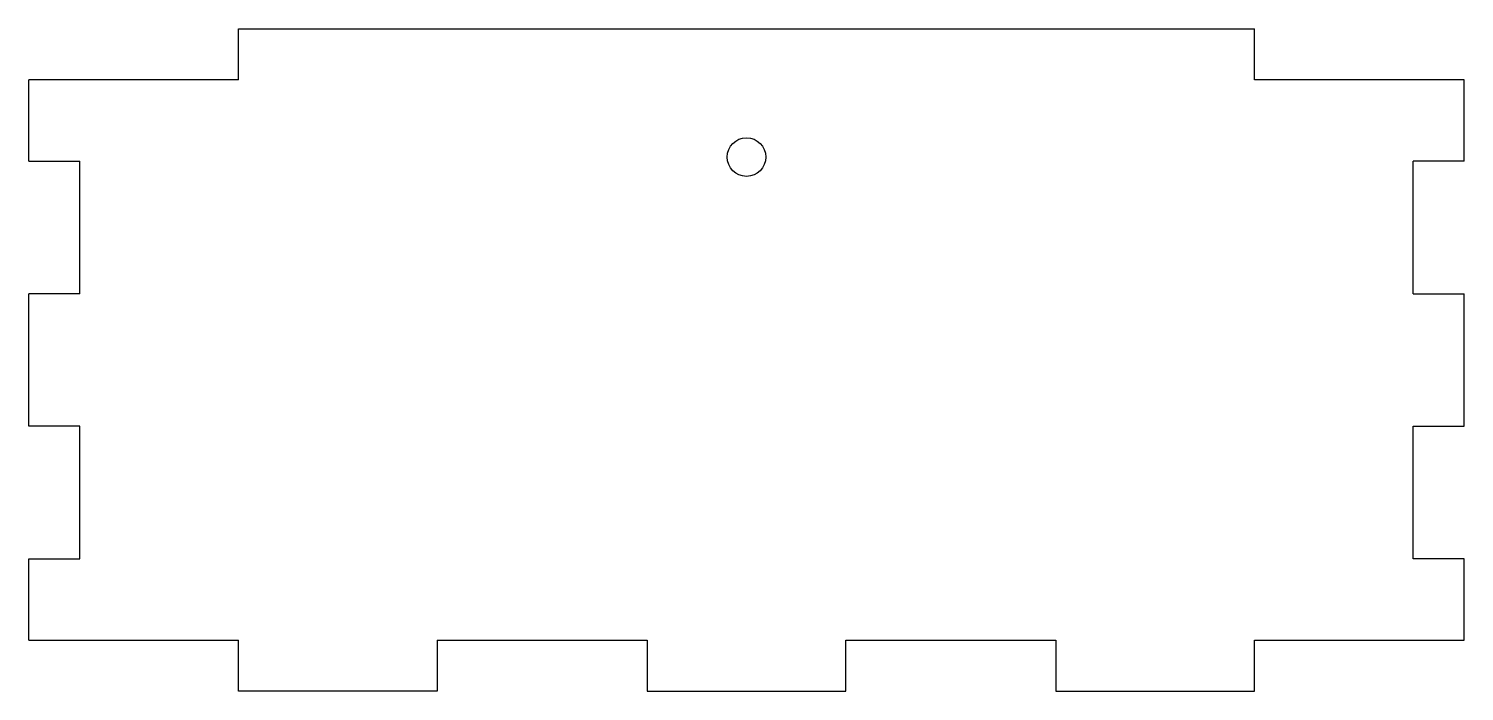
# Model space of a CAD drawing. Header units: millimetres. Extents: x -65 to 65, y -60 to 0.
import ezdxf

# ---------------------------------------------------------------- set-up
doc = ezdxf.new("R2010")
doc.units = ezdxf.units.MM
doc.layers.get('0').update_dxf_attribs({"linetype": 'CONTINUOUS'})

msp = doc.modelspace()

# ---------------------------------------------------------------- linework, layer by layer
for p, q in [((-46.01, -4.62), (-46.01, 0)), ((-46.01, 0), (46, 0)), ((46, -4.62), (46, 0)), ((-46.01, -4.62), (-65.01, -4.62)), ((-65, -12), (-65.01, -4.62)), ((65.01, -4.62), (46, -4.62)), ((65, -12), (65.01, -4.62)), ((-65, -12), (-60.38, -12)), ((-60.38, -24), (-60.38, -12)), ((65, -12), (60.37, -12)), ((60.37, -24), (60.37, -12)), ((-65, -36), (-65, -24)), ((-60.38, -24), (-65, -24)), ((60.37, -24), (65, -24)), ((65, -36), (65, -24)), ((-60.38, -36), (-65, -36)), ((-60.38, -48), (-60.38, -36)), ((60.37, -36), (65, -36)), ((60.37, -48), (60.37, -36)), ((-65, -48), (-60.38, -48)), ((-65, -55.38), (-65, -48)), ((65, -48), (60.37, -48)), ((65, -55.38), (65, -48)), ((-65.01, -55.38), (-46, -55.38)), ((-46, -60), (-46, -55.38)), ((-28, -55.38), (-28, -60)), ((-28, -55.38), (-9, -55.38)), ((-9, -55.38), (-9, -60)), ((9, -60), (9, -55.38)), ((9, -55.38), (28, -55.38)), ((28, -55.38), (28, -60)), ((46, -60), (46, -55.38)), ((46, -55.38), (65, -55.38)), ((-28, -60), (-46, -60)), ((-9, -60), (9, -60)), ((28, -60), (46, -60))]:
    msp.add_line(p, q)
msp.add_circle((0, -11.62), 1.75)

doc.saveas('drawing.dxf')
